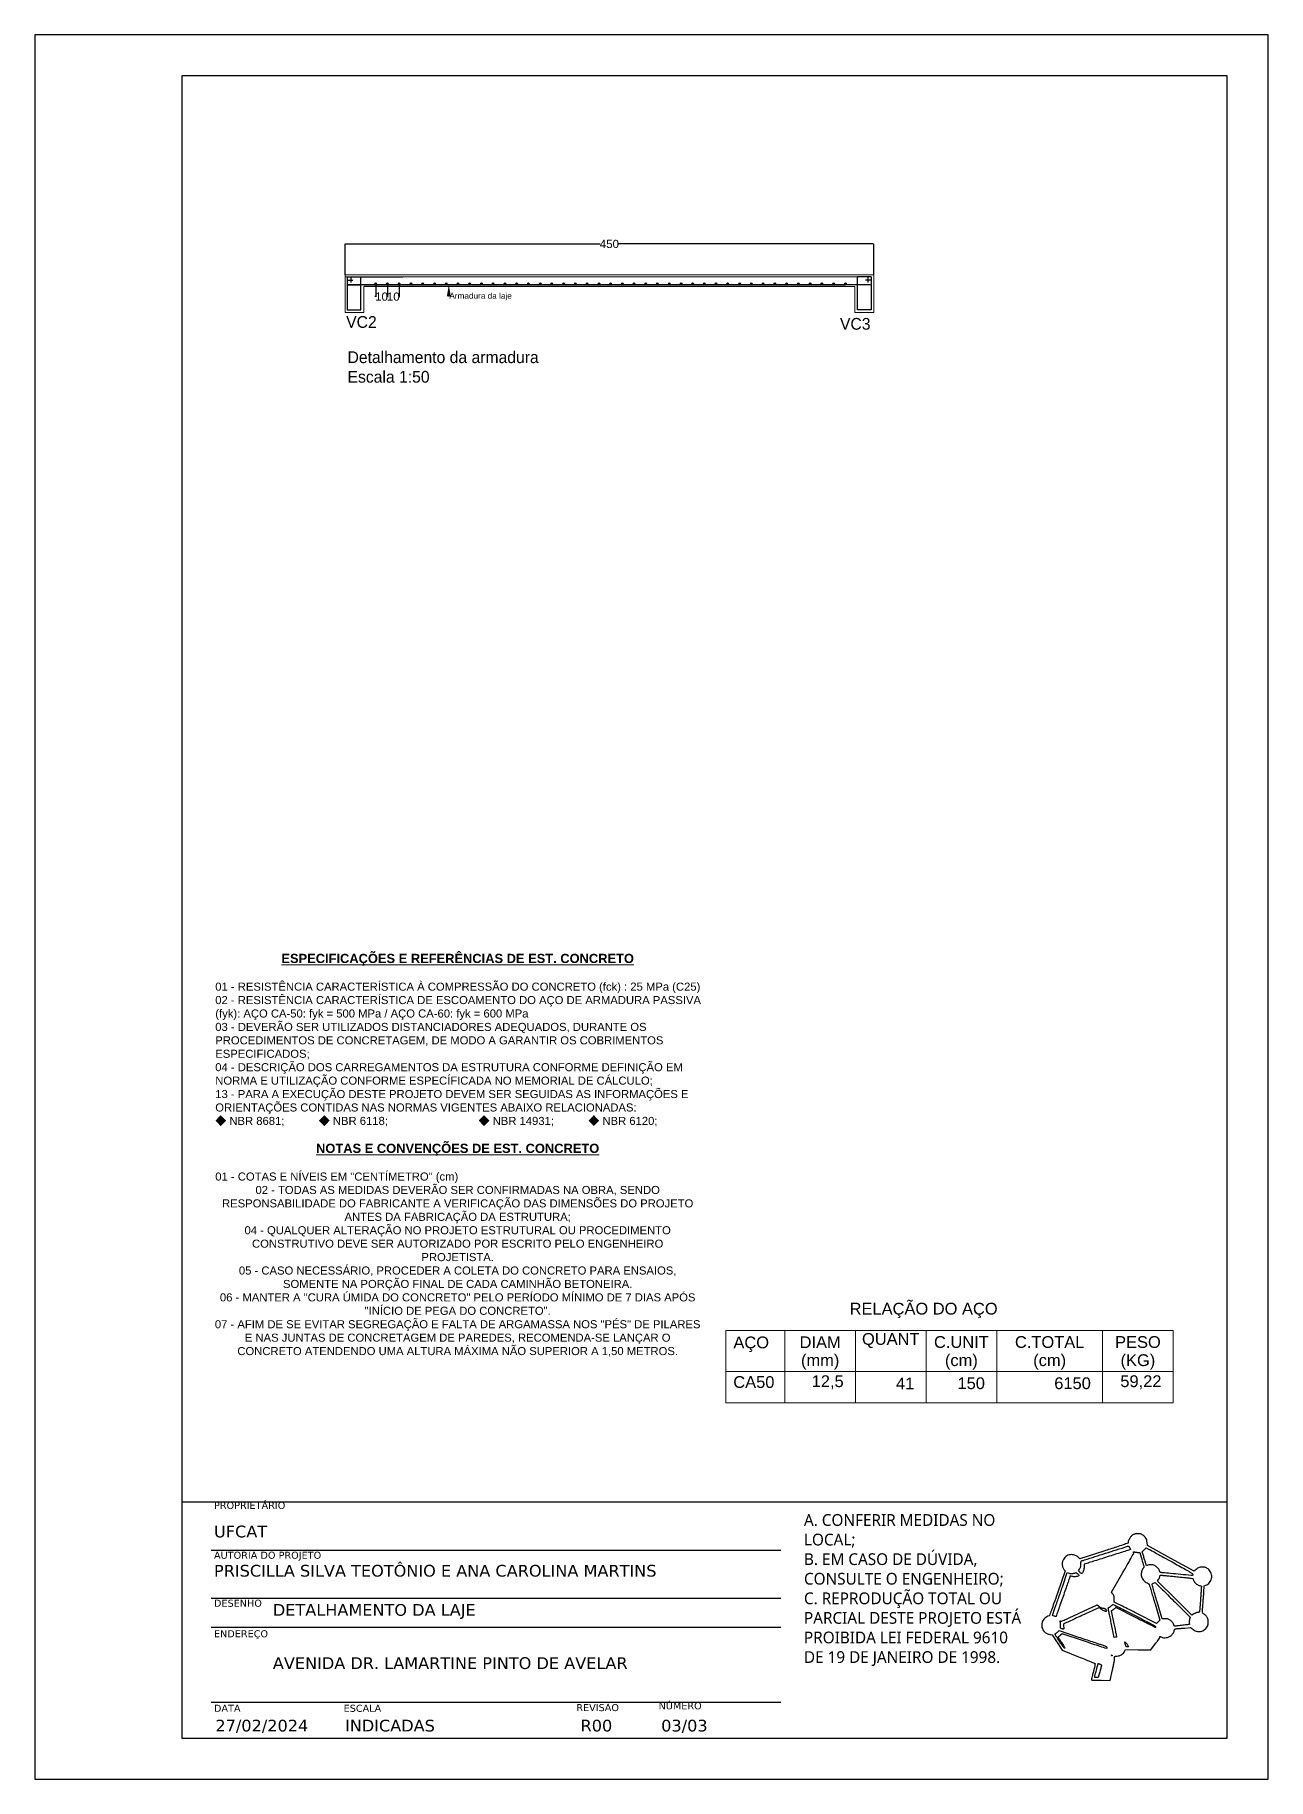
# Paper-space layout '03' of a CAD drawing. Header units: centimetres, sheet in millimetres. Extents: x 0 to 210, y 0 to 297.
# The model-space entities are those that its viewports show. They can reach past a viewport. Long polylines and large blocks are cut down to what shows.
import ezdxf
from ezdxf import colors
from ezdxf.entities.mleader import LeaderData, LeaderLine
from ezdxf.math import Vec2, Vec3

# ---------------------------------------------------------------- set-up
doc = ezdxf.new("R2010")
doc.units = ezdxf.units.CM
doc.linetypes.add('HIDDEN', pattern=[0.375, 0.25, -0.125])
for name, color, linetype in [('024 TEXTOS', 7, 'Continuous'), ('CARIMBO', 250, 'Continuous'), ('Cota', 5, 'Continuous'), ('PENA04', 2, 'Continuous'), ('viewport', 7, 'Continuous')]:
    doc.layers.add(name, color=color, linetype=linetype)
for name, color, linetype, lineweight in [('aço', 5, 'Continuous', 30), ('dim', 1, 'Continuous', 0), ('DT-Relação do aço', 7, 'Continuous', 5), ('FOOTING', 3, 'HIDDEN', 0)]:
    doc.layers.add(name, color=color, linetype=linetype, lineweight=lineweight)
doc.layers.get('viewport').off()
doc.styles.add('1.100 GRANDE', font='arial.ttf', dxfattribs={"height": 0.25})
doc.styles.add('Arial', font='arial.ttf', dxfattribs={"height": 0.78125})
doc.styles.add('Arial_1', font='arial.ttf', dxfattribs={"height": 7})
doc.styles.add('Century Gothic_B', font='GOTHICB.TTF', dxfattribs={"height": 0.15})
doc.dimstyles.get("Standard").update_dxf_attribs({"dimtxt": 7, "dimasz": 0.3, "dimexe": 0.18, "dimexo": 0.0625, "dimgap": 0.09, "dimtad": 0, "dimdec": 0, "dimzin": 0, "dimdsep": 46, "dimtxsty": 'Arial_1', "dimcen": 0.09, "dimadec": 0, "dimazin": 0, "dimtfac": 1, "dimtdec": 0, "dimtofl": 0, "dimtmove": 0, "dimatfit": 3, "dimfxl": 1, "dimtolj": 1, "dimtzin": 0, "dimarcsym": 2})

# ---------------------------------------------------------------- blocks, each defined once
blk = doc.blocks.new('*D68')
at = {"layer": 'Cota', "color": 0, "lineweight": -2, "transparency": 16777216}
for p, q in [((152.47, 950.41), (152.47, 976.77)), ((152.77, 976.59), (369.51, 976.59)), ((602.17, 976.59), (385.42, 976.59)), ((602.47, 950.41), (602.47, 976.77))]:
    blk.add_line(p, q, dxfattribs=at)
at = {"layer": 'Cota', "color": 0, "transparency": 16777216}
for points in [[(152.77, 976.64), (152.77, 976.54), (152.47, 976.59)], [(602.17, 976.64), (602.17, 976.54), (602.47, 976.59)]]:
    blk.add_solid(points, dxfattribs=at)
at = {"layer": 'Defpoints', "color": 0, "transparency": 16777216}
for p in [(602.47, 976.59), (152.47, 950.35), (602.47, 950.35)]:
    blk.add_point(p, dxfattribs=at)
at = {"layer": 'Cota', "color": 0, "transparency": 16777216, "insert": (377.47, 976.59), "char_height": 7, "attachment_point": 5, "style": 'Arial_1'}
blk.add_mtext('\\A1;450', dxfattribs=at)
blk = doc.blocks.new('*D69')
at = {"layer": 'Cota', "color": 0, "lineweight": -2, "transparency": 16777216}
for p, q in [((178.47, 941.89), (178.47, 931.56)), ((188.47, 941.89), (188.47, 931.56)), ((178.17, 931.74), (177.87, 931.74)), ((188.77, 931.74), (189.07, 931.74))]:
    blk.add_line(p, q, dxfattribs=at)
at = {"layer": 'Cota', "color": 0, "transparency": 16777216}
for points in [[(178.17, 931.79), (178.17, 931.69), (178.47, 931.74)], [(188.77, 931.79), (188.77, 931.69), (188.47, 931.74)]]:
    blk.add_solid(points, dxfattribs=at)
at = {"layer": 'Defpoints', "color": 0, "transparency": 16777216}
for p in [(178.47, 941.95), (188.47, 941.95), (188.47, 931.74)]:
    blk.add_point(p, dxfattribs=at)
at = {"layer": 'Cota', "color": 0, "transparency": 16777216, "insert": (183.47, 931.74), "char_height": 7, "attachment_point": 5, "style": 'Arial_1'}
blk.add_mtext('\\A1;10', dxfattribs=at)
blk = doc.blocks.new('*D70')
at = {"layer": 'Cota', "color": 0, "lineweight": -2, "transparency": 16777216}
for p, q in [((188.47, 941.89), (188.47, 931.56)), ((198.47, 941.89), (198.47, 931.56)), ((188.17, 931.74), (187.87, 931.74)), ((198.77, 931.74), (199.07, 931.74))]:
    blk.add_line(p, q, dxfattribs=at)
at = {"layer": 'Cota', "color": 0, "transparency": 16777216}
for points in [[(188.17, 931.79), (188.17, 931.69), (188.47, 931.74)], [(198.77, 931.79), (198.77, 931.69), (198.47, 931.74)]]:
    blk.add_solid(points, dxfattribs=at)
at = {"layer": 'Defpoints', "color": 0, "transparency": 16777216}
for p in [(188.47, 941.95), (198.47, 941.95), (198.47, 931.74)]:
    blk.add_point(p, dxfattribs=at)
at = {"layer": 'Cota', "color": 0, "transparency": 16777216, "insert": (193.47, 931.74), "char_height": 7, "attachment_point": 5, "style": 'Arial_1'}
blk.add_mtext('\\A1;10', dxfattribs=at)

msp = doc.modelspace()

# ---------------------------------------------------------------- hatches: boundary and pattern name
at = {"layer": 'aço', "linetype": 'Continuous'}
h = msp.add_hatch(color=256, dxfattribs=at)
edge = h.paths.add_edge_path()
edge.add_arc((178.464, 942.907), 0.64, 180, 360)
edge.add_arc((178.464, 942.907), 0.64, 0, 180)
h = msp.add_hatch(color=256, dxfattribs=at)
edge = h.paths.add_edge_path()
edge.add_arc((188.435, 942.907), 0.64, 180, 360)
edge.add_arc((188.435, 942.907), 0.64, 0, 180)
h = msp.add_hatch(color=256, dxfattribs=at)
edge = h.paths.add_edge_path()
edge.add_arc((198.431, 942.907), 0.64, 180, 360)
edge.add_arc((198.431, 942.907), 0.64, 0, 180)
h = msp.add_hatch(color=256, dxfattribs=at)
edge = h.paths.add_edge_path()
edge.add_arc((208.588, 942.907), 0.64, 180, 360)
edge.add_arc((208.588, 942.907), 0.64, 0, 180)
h = msp.add_hatch(color=256, dxfattribs=at)
edge = h.paths.add_edge_path()
edge.add_arc((218.509, 942.907), 0.64, 180, 360)
edge.add_arc((218.509, 942.907), 0.64, 0, 180)
h = msp.add_hatch(color=256, dxfattribs=at)
edge = h.paths.add_edge_path()
edge.add_arc((228.582, 942.907), 0.64, 180, 360)
edge.add_arc((228.582, 942.907), 0.64, 0, 180)
h = msp.add_hatch(color=256, dxfattribs=at)
edge = h.paths.add_edge_path()
edge.add_arc((238.526, 942.907), 0.64, 180, 360)
edge.add_arc((238.526, 942.907), 0.64, 0, 180)
h = msp.add_hatch(color=256, dxfattribs=at)
edge = h.paths.add_edge_path()
edge.add_arc((248.468, 942.907), 0.64, 180, 360)
edge.add_arc((248.468, 942.907), 0.64, 0, 180)
h = msp.add_hatch(color=256, dxfattribs=at)
edge = h.paths.add_edge_path()
edge.add_arc((258.436, 942.907), 0.64, 180, 360)
edge.add_arc((258.436, 942.907), 0.64, 0, 180)
h = msp.add_hatch(color=256, dxfattribs=at)
edge = h.paths.add_edge_path()
edge.add_arc((268.543, 942.907), 0.64, 180, 360)
edge.add_arc((268.543, 942.907), 0.64, 0, 180)
h = msp.add_hatch(color=256, dxfattribs=at)
edge = h.paths.add_edge_path()
edge.add_arc((278.461, 942.907), 0.64, 180, 360)
edge.add_arc((278.461, 942.907), 0.64, 0, 180)
h = msp.add_hatch(color=256, dxfattribs=at)
edge = h.paths.add_edge_path()
edge.add_arc((288.509, 942.907), 0.64, 180, 360)
edge.add_arc((288.509, 942.907), 0.64, 0, 180)
h = msp.add_hatch(color=256, dxfattribs=at)
edge = h.paths.add_edge_path()
edge.add_arc((298.5, 942.907), 0.64, 180, 360)
edge.add_arc((298.5, 942.907), 0.64, 0, 180)
h = msp.add_hatch(color=256, dxfattribs=at)
edge = h.paths.add_edge_path()
edge.add_arc((308.515, 942.907), 0.64, 180, 360)
edge.add_arc((308.515, 942.907), 0.64, 0, 180)
h = msp.add_hatch(color=256, dxfattribs=at)
edge = h.paths.add_edge_path()
edge.add_arc((318.675, 942.907), 0.64, 180, 360)
edge.add_arc((318.675, 942.907), 0.64, 0, 180)
h = msp.add_hatch(color=256, dxfattribs=at)
edge = h.paths.add_edge_path()
edge.add_arc((328.315, 942.907), 0.64, 180, 360)
edge.add_arc((328.315, 942.907), 0.64, 0, 180)
h = msp.add_hatch(color=256, dxfattribs=at)
edge = h.paths.add_edge_path()
edge.add_arc((338.46, 942.907), 0.64, 180, 360)
edge.add_arc((338.46, 942.907), 0.64, 0, 180)
h = msp.add_hatch(color=256, dxfattribs=at)
edge = h.paths.add_edge_path()
edge.add_arc((348.43, 942.907), 0.64, 180, 360)
edge.add_arc((348.43, 942.907), 0.64, 0, 180)
h = msp.add_hatch(color=256, dxfattribs=at)
edge = h.paths.add_edge_path()
edge.add_arc((358.493, 942.907), 0.64, 180, 360)
edge.add_arc((358.493, 942.907), 0.64, 0, 180)
h = msp.add_hatch(color=256, dxfattribs=at)
edge = h.paths.add_edge_path()
edge.add_arc((368.554, 942.907), 0.64, 180, 360)
edge.add_arc((368.554, 942.907), 0.64, 0, 180)
h = msp.add_hatch(color=256, dxfattribs=at)
edge = h.paths.add_edge_path()
edge.add_arc((378.483, 942.907), 0.64, 180, 360)
edge.add_arc((378.483, 942.907), 0.64, 0, 180)
h = msp.add_hatch(color=256, dxfattribs=at)
edge = h.paths.add_edge_path()
edge.add_arc((388.473, 942.907), 0.64, 180, 360)
edge.add_arc((388.473, 942.907), 0.64, 0, 180)
h = msp.add_hatch(color=256, dxfattribs=at)
edge = h.paths.add_edge_path()
edge.add_arc((398.338, 942.907), 0.64, 180, 360)
edge.add_arc((398.338, 942.907), 0.64, 0, 180)
h = msp.add_hatch(color=256, dxfattribs=at)
edge = h.paths.add_edge_path()
edge.add_arc((408.43, 942.907), 0.64, 180, 360)
edge.add_arc((408.43, 942.907), 0.64, 0, 180)
h = msp.add_hatch(color=256, dxfattribs=at)
edge = h.paths.add_edge_path()
edge.add_arc((418.251, 942.907), 0.64, 180, 360)
edge.add_arc((418.251, 942.907), 0.64, 0, 180)
h = msp.add_hatch(color=256, dxfattribs=at)
edge = h.paths.add_edge_path()
edge.add_arc((428.399, 942.907), 0.64, 180, 360)
edge.add_arc((428.399, 942.907), 0.64, 0, 180)
h = msp.add_hatch(color=256, dxfattribs=at)
edge = h.paths.add_edge_path()
edge.add_arc((438.545, 942.907), 0.64, 180, 360)
edge.add_arc((438.545, 942.907), 0.64, 0, 180)
h = msp.add_hatch(color=256, dxfattribs=at)
edge = h.paths.add_edge_path()
edge.add_arc((448.295, 942.907), 0.64, 180, 360)
edge.add_arc((448.295, 942.907), 0.64, 0, 180)
h = msp.add_hatch(color=256, dxfattribs=at)
edge = h.paths.add_edge_path()
edge.add_arc((458.286, 942.907), 0.64, 180, 360)
edge.add_arc((458.286, 942.907), 0.64, 0, 180)
h = msp.add_hatch(color=256, dxfattribs=at)
edge = h.paths.add_edge_path()
edge.add_arc((468.274, 942.907), 0.64, 180, 360)
edge.add_arc((468.274, 942.907), 0.64, 0, 180)
h = msp.add_hatch(color=256, dxfattribs=at)
edge = h.paths.add_edge_path()
edge.add_arc((478.144, 942.907), 0.64, 180, 360)
edge.add_arc((478.144, 942.907), 0.64, 0, 180)
h = msp.add_hatch(color=256, dxfattribs=at)
edge = h.paths.add_edge_path()
edge.add_arc((488.442, 942.907), 0.64, 180, 360)
edge.add_arc((488.442, 942.907), 0.64, 0, 180)
h = msp.add_hatch(color=256, dxfattribs=at)
edge = h.paths.add_edge_path()
edge.add_arc((498.274, 942.907), 0.64, 180, 360)
edge.add_arc((498.274, 942.907), 0.64, 0, 180)
h = msp.add_hatch(color=256, dxfattribs=at)
edge = h.paths.add_edge_path()
edge.add_arc((508.353, 942.907), 0.64, 180, 360)
edge.add_arc((508.353, 942.907), 0.64, 0, 180)
h = msp.add_hatch(color=256, dxfattribs=at)
edge = h.paths.add_edge_path()
edge.add_arc((518.309, 942.907), 0.64, 180, 360)
edge.add_arc((518.309, 942.907), 0.64, 0, 180)
h = msp.add_hatch(color=256, dxfattribs=at)
edge = h.paths.add_edge_path()
edge.add_arc((528.333, 942.907), 0.64, 180, 360)
edge.add_arc((528.333, 942.907), 0.64, 0, 180)
h = msp.add_hatch(color=256, dxfattribs=at)
edge = h.paths.add_edge_path()
edge.add_arc((538.291, 942.907), 0.64, 180, 360)
edge.add_arc((538.291, 942.907), 0.64, 0, 180)
h = msp.add_hatch(color=256, dxfattribs=at)
edge = h.paths.add_edge_path()
edge.add_arc((548.374, 942.907), 0.64, 180, 360)
edge.add_arc((548.374, 942.907), 0.64, 0, 180)
h = msp.add_hatch(color=256, dxfattribs=at)
edge = h.paths.add_edge_path()
edge.add_arc((558.309, 942.907), 0.64, 180, 360)
edge.add_arc((558.309, 942.907), 0.64, 0, 180)
h = msp.add_hatch(color=256, dxfattribs=at)
edge = h.paths.add_edge_path()
edge.add_arc((568.439, 942.907), 0.64, 180, 360)
edge.add_arc((568.439, 942.907), 0.64, 0, 180)
h = msp.add_hatch(color=256, dxfattribs=at)
edge = h.paths.add_edge_path()
edge.add_arc((578.491, 942.907), 0.64, 180, 360)
edge.add_arc((578.491, 942.907), 0.64, 0, 180)

# ---------------------------------------------------------------- linework, layer by layer
msp.add_line((600.31, 941.948), (154.25, 941.948), dxfattribs=at)
at = {"layer": 'aço'}
for p, q in [((168.467, 941.948), (178.467, 941.948)), ((178.467, 941.948), (188.467, 941.948)), ((188.467, 941.948), (198.467, 941.948)), ((198.467, 941.948), (208.467, 941.948)), ((208.467, 941.948), (218.467, 941.948)), ((218.467, 941.948), (228.467, 941.948)), ((228.467, 941.948), (238.467, 941.948)), ((238.467, 941.948), (248.467, 941.948)), ((248.467, 941.948), (258.467, 941.948)), ((258.467, 941.948), (268.467, 941.948)), ((268.467, 941.948), (278.467, 941.948)), ((278.467, 941.948), (288.467, 941.948)), ((288.467, 941.948), (298.467, 941.948)), ((298.467, 941.948), (308.467, 941.948)), ((308.467, 941.948), (318.467, 941.948)), ((318.467, 941.948), (328.467, 941.948)), ((328.467, 941.948), (338.467, 941.948)), ((338.467, 941.948), (348.467, 941.948)), ((348.467, 941.948), (358.467, 941.948)), ((358.467, 941.948), (368.467, 941.948)), ((368.467, 941.948), (378.467, 941.948)), ((378.467, 941.948), (388.467, 941.948)), ((388.467, 941.948), (398.467, 941.948)), ((398.467, 941.948), (408.467, 941.948)), ((408.467, 941.948), (418.467, 941.948)), ((418.467, 941.948), (428.467, 941.948)), ((428.467, 941.948), (438.467, 941.948)), ((438.467, 941.948), (448.467, 941.948)), ((448.467, 941.948), (458.467, 941.948)), ((458.467, 941.948), (468.467, 941.948)), ((468.467, 941.948), (478.467, 941.948)), ((478.467, 941.948), (488.467, 941.948)), ((488.467, 941.948), (498.467, 941.948)), ((498.467, 941.948), (508.467, 941.948)), ((508.467, 941.948), (518.467, 941.948)), ((518.467, 941.948), (528.467, 941.948)), ((528.467, 941.948), (538.467, 941.948)), ((538.467, 941.948), (548.467, 941.948)), ((548.467, 941.948), (558.467, 941.948)), ((558.467, 941.948), (568.467, 941.948)), ((568.467, 941.948), (578.467, 941.948))]:
    msp.add_line(p, q, dxfattribs=at)
at = {"layer": 'aço', "linetype": 'Continuous'}
for centre in [(178.464, 942.907), (188.435, 942.907), (198.431, 942.907), (208.588, 942.907), (218.509, 942.907), (228.582, 942.907), (238.526, 942.907), (248.468, 942.907), (258.436, 942.907), (268.543, 942.907), (278.461, 942.907), (288.509, 942.907), (298.5, 942.907), (308.515, 942.907), (318.675, 942.907), (328.315, 942.907), (338.46, 942.907), (348.43, 942.907), (358.493, 942.907), (368.554, 942.907), (378.483, 942.907), (388.473, 942.907), (398.338, 942.907), (408.43, 942.907), (418.251, 942.907), (428.399, 942.907), (438.545, 942.907), (448.295, 942.907), (458.286, 942.907), (468.274, 942.907), (478.144, 942.907), (488.442, 942.907), (498.274, 942.907), (508.353, 942.907), (518.309, 942.907), (528.333, 942.907), (538.291, 942.907), (548.374, 942.907), (558.309, 942.907), (568.439, 942.907), (578.491, 942.907)]:
    msp.add_circle(centre, 0.64, dxfattribs=at)
at = {"layer": 'dim', "color": 1, "linetype": 'Continuous'}
for p, q in [((152.467, 918.348), (152.467, 950.348)), ((602.467, 950.348), (152.467, 950.348)), ((392.467, 940.348), (168.467, 940.348)), ((168.467, 918.348), (168.467, 940.348)), ((440.157, 940.348), (408.467, 940.348)), ((586.467, 940.348), (586.467, 918.348)), ((602.467, 940.348), (602.467, 918.348)), ((168.467, 918.348), (152.467, 918.348)), ((602.467, 918.348), (586.467, 918.348))]:
    msp.add_line(p, q, dxfattribs=at)
at = {"layer": 'dim'}
for p, q in [((154.25, 948.748), (152.467, 948.748)), ((602.467, 940.348), (602.467, 950.348)), ((168.467, 940.348), (586.467, 940.348))]:
    msp.add_line(p, q, dxfattribs=at)
at = {"layer": 'DT-Relação do aço', "linetype": 'Continuous'}
for p, q in [((662.947, 979.219), (848.603, 979.219)), ((662.947, 979.219), (662.947, 943.512)), ((691.956, 979.219), (691.956, 943.512)), ((726.766, 979.219), (726.766, 943.512)), ((749.973, 979.219), (883.414, 979.219)), ((761.577, 979.219), (761.577, 943.512)), ((796.387, 979.219), (796.387, 943.512)), ((848.603, 979.219), (848.603, 943.512)), ((848.603, 979.219), (848.603, 943.512)), ((883.414, 979.219), (883.414, 943.512)), ((662.947, 958.913), (883.414, 958.913)), ((662.947, 943.512), (848.603, 943.512)), ((749.973, 943.512), (883.414, 943.512))]:
    msp.add_line(p, q, dxfattribs=at)
at = {"layer": 'FOOTING', "color": 2, "linetype": 'Continuous'}
msp.add_line((600.31, 948.748), (154.25, 948.748), dxfattribs=at)
at = {"layer": 'PENA04'}
for p, q in [((154.25, 948.748), (201.691, 948.748)), ((154.25, 948.748), (154.25, 920.525)), ((154.25, 948.748), (165.735, 948.748)), ((154.25, 945.851), (159.1, 945.851)), ((157.18, 948.748), (157.18, 943.846)), ((165.735, 920.525), (165.735, 948.748)), ((588.825, 920.525), (588.825, 948.748)), ((600.31, 948.748), (588.825, 948.748)), ((600.31, 945.851), (595.46, 945.851)), ((597.38, 948.748), (597.38, 943.846)), ((600.31, 948.748), (600.31, 920.525)), ((154.25, 941.948), (165.735, 941.948)), ((600.31, 941.948), (588.825, 941.948)), ((154.25, 920.525), (165.735, 920.525)), ((600.31, 920.525), (588.825, 920.525))]:
    msp.add_line(p, q, dxfattribs=at)

# ---------------------------------------------------------------- texts
at = {"layer": '024 TEXTOS', "lineweight": 5, "insert": (-1208.764, 1884.46), "char_height": 10.672365, "width": 642.46139, "attachment_point": 1, "style": '1.100 GRANDE'}
msp.add_mtext('\\pxqc;{\\fArial|b1|i0|c0|p34;\\H1.1442x;\\L\\C0;ESPECIFICAÇÕES E REFERÊNCIAS DE EST. CONCRETO\\H0.874x; \\fArial|b0|i0|c0|p34;\\P\\pi37.02256,q*;\\l\\P\\pi0;01 - RESISTÊNCIA CARACTERÍSTICA À COMPRESSÃO DO CONCRETO (fck) : \\C1;25\\C0; MPa (C\\C1;25\\C0;) \\P02 - RESISTÊNCIA CARACTERÍSTICA DE ESCOAMENTO DO AÇO DE ARMADURA PASSIVA (fyk): AÇO CA-50: fyk = 500 MPa / AÇO CA-60: fyk = 600 MPa     \\P03 - DEVERÃO SER UTILIZADOS DISTANCIADORES ADEQUADOS, DURANTE OS PROCEDIMENTOS DE CONCRETAGEM, DE MODO A GARANTIR OS COBRIMENTOS ESPECIFICADOS;\\P04 - DESCRIÇÃO DOS CARREGAMENTOS DA ESTRUTURA CONFORME DEFINIÇÃO EM NORMA E UTILIZAÇÃO CONFORME ESPECÍFICADA NO MEMORIAL DE CÁLCULO;\\P13 - PARA A EXECUÇÃO DESTE PROJETO DEVEM SER SEGUIDAS AS INFORMAÇÕES E ORIENTAÇÕES CONTIDAS NAS NORMAS VIGENTES ABAIXO RELACIONADAS:      \\P◆ NBR 8681;           ◆ NBR 6118;                             ◆ NBR 14931;           ◆ NBR 6120;       \\P\\P\\pqc;\\fArial|b1|i0|c0|p34;\\H1.1442x;\\LNOTAS E CONVENÇÕES DE EST. CONCRETO\\fArial|b0|i0|c0|p34;\\P\\pi36.82847,q*;\\H0.874x;\\l \\P\\pi0;01 - COTAS E NÍVEIS EM "CENTÍMETRO" (cm) \\P}02 - TODAS AS MEDIDAS DEVERÃO SER CONFIRMADAS NA OBRA, SENDO RESPONSABILIDADE DO FABRICANTE A VERIFICAÇÃO DAS DIMENSÕES DO PROJETO ANTES DA FABRICAÇÃO DA ESTRUTURA;{\\C0;\\P04 - QUALQUER ALTERAÇÃO NO PROJETO ESTRUTURAL OU PROCEDIMENTO CONSTRUTIVO DEVE SER AUTORIZADO POR ESCRITO PELO ENGENHEIRO PROJETISTA. \\P05 - CASO NECESSÁRIO, PROCEDER A COLETA DO CONCRETO PARA ENSAIOS, SOMENTE NA PORÇÃO FINAL DE CADA CAMINHÃO BETONEIRA. \\P06 - MANTER A "CURA ÚMIDA DO CONCRETO" PELO PERÍODO MÍNIMO DE 7 DIAS APÓS "INÍCIO DE PEGA DO CONCRETO".\\P07 - AFIM DE SE EVITAR SEGREGAÇÃO E FALTA DE ARGAMASSA NOS "PÉS" DE PILARES E NAS JUNTAS DE CONCRETAGEM DE PAREDES, RECOMENDA-SE LANÇAR O CONCRETO ATENDENDO UMA ALTURA MÁXIMA NÃO SUPERIOR A 1,50 METROS.}', dxfattribs=at)
at = {"layer": 'CARIMBO', "char_height": 10, "attachment_point": 1, "style": 'Century Gothic_B'}
for s, width, insert in [('{\\fCentury Gothic|b0|i0|c0|p34;VC2}', 102.79796, (153.33, 915.201)), ('{\\fCentury Gothic|b0|i0|c0|p34;VC3}', 102.79796, (573.778, 913.604)), ('{\\fCentury Gothic|b0|i0|c0|p34;Detalhamento da armadura \\PEscala 1:50}', 253.70193, (154.492, 885.18))]:
    msp.add_mtext_dynamic_manual_height_columns(s, width=width, gutter_width=1, heights=[0], dxfattribs=dict(at, insert=insert))
at = {"layer": 'DT-Relação do aço', "color": 0, "linetype": 'Continuous', "line_spacing_factor": 0.798, "style": 'Arial'}
for s, insert, char_height, width, attachment_point in [('RELAÇÃO DO AÇO', (760.374, 985.26), 5.80176, 146.29458, 8), ('AÇO', (675.383, 968.613), 5.8018, 35.21671, 8), ('DIAM', (709.361, 970.517), 5.8018, 40.62857, 8), ('QUANT', (744.172, 970.517), 5.8018, 56.87999, 8), ('C.UNIT', (778.982, 970.517), 5.8018, 54.16613, 8), ('C.TOTAL', (822.495, 970.517), 5.8018, 68.62419, 8), ('PESO', (866.009, 970.517), 5.8018, 54.16613, 8), ('(mm)', (709.367, 959.902), 5.8018, 37.89883, 8), ('(cm)', (778.971, 959.902), 5.8018, 32.48698, 8), ('(cm)', (822.498, 959.902), 5.8018, 32.48698, 8), ('(KG)', (865.998, 959.902), 5.8018, 32.48698, 8), ('CA50', (666.544, 950.794), 5.8018, 40.65237, 7), ('12,5', (720.965, 950.211), 5.8018, 22.5917, 9), ('41', (755.775, 950.211), 5.8018, 27.11481, 9), ('150', (790.586, 950.211), 5.8018, 18.07654, 9), ('6150', (842.802, 950.211), 5.8018, 45.19134, 9), ('59,22', (877.612, 950.211), 5.8018, 18.07654, 9)]:
    msp.add_mtext(s, dxfattribs=dict(at, insert=insert, char_height=char_height, width=width, attachment_point=attachment_point))

# ---------------------------------------------------------------- dimensions: what is measured, and where the dimension line sits
at = {"layer": 'Cota'}
for base, p1, p2, picture, middle in [((602.467, 976.592), (152.467, 950.348), (602.467, 950.348), '*D68', (377.467, 976.592)), ((188.467, 931.739), (178.467, 941.948), (188.467, 941.948), '*D69', (183.467, 931.739)), ((198.467, 931.739), (188.467, 941.948), (198.467, 941.948), '*D70', (193.467, 931.739))]:
    dim = msp.add_linear_dim(base=base, p1=p1, p2=p2, dimstyle='Standard', dxfattribs=at)
    dim.commit()
    dim.dimension.update_dxf_attribs({"geometry": picture, "text_midpoint": middle})

# ---------------------------------------------------------------- leaders
ml = msp.add_multileader_mtext('Standard')
ml.set_content('{\\fArial|b0|i0|c0|p34;Armadura da laje}', color=256)
ml.set_leader_properties()
ml.build(insert=Vec2(0, 0))
ml.multileader.update_dxf_attribs({"text_right_attachment_type": 6, "dogleg_length": 0.36, "arrow_head_size": 10})
ctx = ml.context
ctx.base_point, ctx.char_height, ctx.arrow_head_size, ctx.landing_gap_size, ctx.plane_origin = Vec3(241.109, 931.765), 5, 10, 0.09, Vec3(240.749, 941.948)
ctx.right_attachment = 6
notes = []
notes.append((ctx, [(0, (1, 1, 0), (240.749, 931.765), (1, 0), 0.36, [(0, [(240.749, 941.948)], 0, [])])]))
ctx.mtext.insert, ctx.mtext.flow_direction = Vec3(241.199, 935), 5
for ctx, leaders in notes:
    for number, flags, end, landing, length, lines in leaders:
        leader = LeaderData()
        leader.index, (leader.has_last_leader_line, leader.has_dogleg_vector, leader.attachment_direction) = number, flags
        leader.last_leader_point, leader.dogleg_vector, leader.dogleg_length = Vec3(end), Vec3(landing), length
        for number, points, colour, breaks in lines:
            line = LeaderLine()
            line.index, line.vertices, line.color, line.breaks = number, Vec3.list(points), colors.encode_raw_color(colour), breaks
            leader.lines.append(line)
        ctx.leaders.append(leader)

psp = doc.layouts.new('03')

# ---------------------------------------------------------------- linework, layer by layer
for points in [[(187.08, 41.64, 0.079478), (186.75, 41.4, 0.054467), (186.45, 41.04, 0.055091), (186.25, 40.63, 0.089267), (186.18, 40.25, -0.318001), (186.12, 40.17, -0.00227), (185.34, 39.9, -0.004795), (184.18, 39.51, -0.00091), (182.05, 38.84), (177.93, 37.53), (177.7, 37.75, 0.045989), (177.45, 37.95, 0.048466), (177.17, 38.1, 0.049205), (176.87, 38.19, 0.050376), (176.56, 38.22, 0.057358), (176.1, 38.17, 0.073919), (175.71, 38.01, 0.074646), (175.39, 37.75, 0.059941), (175.13, 37.39, 0.022187), (175.03, 37.19, 0.046293), (174.98, 37.03, 0.042492), (174.95, 36.86, 0.016038), (174.95, 36.61, 0.031811), (174.97, 36.29, 0.052573), (175.03, 36.03, 0.056422), (175.14, 35.8, 0.043793), (175.31, 35.58), (175.44, 35.44), (174.12, 31.64, -0.001341), (173.53, 29.96, -0.00365), (173.1, 28.78, -0.000922), (172.76, 27.86, -0.232969), (172.7, 27.8, 0.052602), (172.3, 27.63, 0.060655), (171.96, 27.39, 0.062659), (171.7, 27.07, 0.062566), (171.53, 26.71, 0.067657), (171.45, 26.27, 0.07176), (171.49, 25.84, 0.071432), (171.65, 25.44, 0.066114), (171.92, 25.08, 0.03404), (172.13, 24.9, 0.051282), (172.34, 24.77, 0.04987), (172.58, 24.69, 0.030117), (172.87, 24.63), (173.23, 24.59), (174.08, 23.28), (174.92, 21.97), (177.71, 20.84, -0.00035), (178.78, 20.41, -0.000565), (179.69, 20.03, -0.000077), (180.5, 19.7, -0.041097), (180.55, 19.68, -0.317107), (180.56, 19.64, -0.002034), (180.48, 19.25, -0.00699), (180.37, 18.81, -0.004284), (180.24, 18.28, 0.003499), (180.08, 17.68, 0.009869), (179.98, 17.26, 0.005641), (179.91, 16.94, 0.317571), (179.94, 16.89, 0.121999), (179.99, 16.87, 0.001087), (180.44, 16.85, 0.003666), (180.96, 16.84, 0.002349), (181.56, 16.82), (183.1, 16.8), (183.5, 18.6, 0.003235), (183.65, 19.31, 0.004837), (183.77, 19.92, 0.002145), (183.87, 20.45, 0.099334), (183.86, 20.56, -0.057961), (183.84, 20.75, -0.189286), (183.89, 20.86, -0.162677), (184.01, 20.93, -0.040506), (184.24, 20.95, 0.074695), (184.64, 21.01, 0.067212), (185.03, 21.19, 0.06575), (185.36, 21.47, 0.065907), (185.61, 21.83), (185.72, 22.05), (187.86, 22.04), (190.01, 22.02), (190.82, 23.07, 0.005197), (191.14, 23.5, 0.009482), (191.39, 23.85, 0.004462), (191.59, 24.15, 0.241149), (191.6, 24.21, -0.038552), (191.58, 24.28, -0.487664), (191.59, 24.29, -0.104544), (191.63, 24.28, -0.003557), (191.79, 24.21, 0.08403), (192.2, 24.08, 0.068415), (192.66, 24.09, 0.066973), (193.12, 24.21, 0.07379), (193.5, 24.46, 0.047786), (193.69, 24.66, 0.036473), (193.87, 24.91, 0.037396), (193.99, 25.16, 0.094407), (194.03, 25.36, -0.152944), (194.06, 25.48, -0.128065), (194.16, 25.56, -0.081842), (194.33, 25.61, -0.031911), (194.57, 25.63, 0.017211), (194.75, 25.64, 0.003074), (195.07, 25.66, 0.003318), (195.45, 25.69, 0.00299), (195.84, 25.73), (196.81, 25.84), (197.1, 25.57, 0.108864), (197.77, 25.2, 0.117508), (198.51, 25.16, 0.117913), (199.19, 25.46, 0.110153), (199.68, 26.04, 0.037258), (199.74, 26.18, 0.034903), (199.78, 26.34, 0.029781), (199.8, 26.52, 0.016378), (199.81, 26.74, 0.015811), (199.81, 26.99, 0.046417), (199.78, 27.16, 0.049348), (199.73, 27.32, 0.019736), (199.62, 27.53, 0.027212), (199.51, 27.7, 0.030137), (199.39, 27.85, 0.030273), (199.25, 27.98, 0.027963), (199.1, 28.1, -0.012714), (198.92, 28.22, -0.065884), (198.83, 28.31, -0.119764), (198.8, 28.38, -0.093219), (198.8, 28.48, 0.026903), (198.82, 28.6, 0.000513), (198.86, 29.22, 0.001244), (198.92, 29.94, 0.000833), (198.97, 30.77), (199.12, 32.9), (199.4, 33.01, 0.131929), (200.03, 33.47, 0.124197), (200.37, 34.2, 0.123277), (200.32, 35, 0.128862), (199.9, 35.67, 0.035506), (199.65, 35.88, 0.060104), (199.41, 36.01, 0.058967), (199.14, 36.08, 0.032836), (198.81, 36.1, 0.043172), (198.45, 36.07, 0.058016), (198.13, 35.98, 0.059393), (197.86, 35.82, 0.048311), (197.6, 35.59), (197.41, 35.38), (193.42, 37.59), (189.44, 39.8), (189.4, 40.27, 0.045148), (189.33, 40.7, 0.069177), (189.19, 41.04, 0.07197), (188.97, 41.32, 0.053536), (188.65, 41.56, 0.019859), (188.44, 41.68, 0.053842), (188.28, 41.74, 0.04808), (188.11, 41.76, 0.013377), (187.83, 41.77, 0.014365), (187.58, 41.76, 0.029893), (187.39, 41.74, 0.035951), (187.23, 41.7, 0.034713)], [(186.32, 39.57, 0.031863), (186.35, 39.52, 0.011462), (186.38, 39.44, 0.011316), (186.43, 39.36, 0.013177), (186.47, 39.29, -0.017287), (186.51, 39.22, -0.0272), (186.54, 39.16, -0.025593), (186.56, 39.11, -0.299351), (186.56, 39.09, -0.099006), (186.53, 39.08, -0.000046), (185.58, 38.77, -0.000665), (184.52, 38.43, -0.000405), (183.27, 38.04, 0.00001), (181.97, 37.63, 0.000012), (180.77, 37.25, 0.00001), (179.76, 36.93, 0.000097), (179.33, 36.79), (178.66, 36.58), (178.66, 36.15, -0.038871), (178.64, 35.82, -0.04202), (178.56, 35.5, -0.046084), (178.45, 35.24, -0.095107), (178.31, 35.07, -0.095463), (178.24, 35.03, -0.1793), (178.17, 35.03, -0.082716), (178.1, 35.08, -0.010801), (177.95, 35.22), (177.71, 35.45), (177.91, 35.77, 0.023212), (178.02, 35.97, 0.053839), (178.08, 36.13, 0.044556), (178.11, 36.31, 0.011864), (178.12, 36.6, -0.009508), (178.13, 36.84, -0.028153), (178.15, 37, -0.038951), (178.18, 37.11, -0.225559), (178.21, 37.15, -0.011613), (178.75, 37.33, -0.000133), (182.31, 38.46, -0.000027), (186.07, 39.65, -0.060557), (186.19, 39.67, -0.100927), (186.23, 39.67, -0.076882), (186.27, 39.65, -0.074024), (186.3, 39.61, -0.081175)], [(187.72, 38.61), (188.16, 38.57), (188.37, 37.81, 0.001166), (188.47, 37.49, 0.000919), (188.57, 37.13, 0.000929), (188.67, 36.81, 0.002298), (188.74, 36.57, -0.006874), (188.82, 36.3, -0.039177), (188.84, 36.16, -0.084305), (188.84, 36.07, -0.165216), (188.8, 36.01, 0.067696), (188.76, 35.96, 0.012124), (188.69, 35.86, 0.012896), (188.62, 35.74, 0.011331), (188.55, 35.61, 0.053195), (188.45, 35.32, 0.04526), (188.4, 35, 0.044287), (188.4, 34.67, 0.04575), (188.47, 34.35, 0.070802), (188.6, 34.08, 0.048201), (188.81, 33.8, 0.046928), (189.08, 33.57, 0.056012), (189.38, 33.41, -0.016724), (189.59, 33.31, -0.09403), (189.69, 33.24, -0.096831), (189.76, 33.13, -0.018271), (189.83, 32.91, 0.002353), (189.9, 32.67, 0.000112), (190.13, 31.86, 0.000183), (190.42, 30.9, 0.000132), (190.74, 29.82), (191.55, 27.08), (191.27, 26.79), (190.99, 26.51), (187.65, 28.2, 0.000388), (186.35, 28.86, 0.000576), (185.21, 29.44, 0.000248), (184.24, 29.93, 0.011766), (184.04, 30.03), (183.76, 30.15), (183.8, 30.47, 0.051501), (183.81, 30.75, 0.041753), (183.76, 31.06, 0.040572), (183.65, 31.36, 0.041767), (183.5, 31.63), (183.35, 31.86), (185.26, 35.16, 0.00172), (186.02, 36.47, 0.003292), (186.62, 37.54, 0.000501), (187.12, 38.45, 0.318822), (187.12, 38.51, -0.087878), (187.07, 38.59, -0.168967), (187.06, 38.66, -0.263976), (187.11, 38.7, -0.164458), (187.17, 38.7, 0.053649), (187.24, 38.68, 0.00818), (187.38, 38.65, 0.009074), (187.55, 38.63, 0.007751)], [(193.66, 36.97, -0.000688), (195.85, 35.75, -0.008137), (196.69, 35.26, -0.012877), (197.15, 34.97, -0.300165), (197.21, 34.83, -0.057537), (197.18, 34.76, -0.102251), (197.15, 34.72, -0.110803), (197.1, 34.69, -0.076165), (197.04, 34.68, -0.02293), (196.89, 34.69, -0.000084), (195.11, 34.85, -0.000518), (193.4, 35.02, -0.0009), (191.98, 35.15, -0.012807), (191.74, 35.18, -0.097718), (191.63, 35.22, -0.155413), (191.57, 35.29, -0.047521), (191.53, 35.43, 0.071412), (191.44, 35.65, 0.040121), (191.28, 35.89, 0.038825), (191.07, 36.11, 0.047979), (190.85, 36.28, 0.062874), (190.54, 36.43, 0.047954), (190.18, 36.5, 0.048985), (189.82, 36.51, 0.077879), (189.52, 36.43), (189.28, 36.33), (189.16, 36.73, -0.000885), (189.1, 36.93, -0.000271), (189.01, 37.24, -0.000271), (188.91, 37.58, -0.000296), (188.81, 37.92), (188.57, 38.72), (188.91, 39.06), (189.25, 39.4), (189.66, 39.17, -0.003409), (189.95, 39.02, -0.000135), (191.01, 38.44, -0.000239), (192.25, 37.74, -0.000169)], [(176.53, 35, 0.029732), (176.65, 35.01, 0.016387), (176.8, 35.03, 0.016289), (176.94, 35.06, 0.025067), (177.07, 35.09), (177.34, 35.19), (177.6, 34.93, -0.027415), (177.77, 34.74, -0.311881), (177.78, 34.64, -0.197541), (177.68, 34.57, -0.012375), (177.33, 34.49, -0.021963), (177.15, 34.46, -0.036691), (177, 34.45, -0.035708), (176.85, 34.47, -0.019541), (176.66, 34.51), (176.31, 34.6), (176.18, 34.24, 0.003701), (176.09, 33.99, 0.000146), (175.77, 33.08, 0.000259), (175.4, 32.01, 0.000183), (174.98, 30.8, -0.0004), (174.56, 29.61, -0.000658), (174.21, 28.6, -0.00004), (173.89, 27.7, -0.112129), (173.88, 27.68, -0.253723), (173.86, 27.67, -0.007738), (173.78, 27.69, -0.013512), (173.68, 27.72, -0.008721), (173.56, 27.76), (173.27, 27.85), (173.7, 29.1, -0.000037), (173.93, 29.74, -0.000012), (174.25, 30.69, -0.000012), (174.62, 31.74, -0.000014), (174.97, 32.76), (175.81, 35.17), (176.04, 35.09, 0.02723), (176.15, 35.05, 0.01557), (176.28, 35.03, 0.01552), (176.42, 35.01, 0.0248)], [(194.17, 30.11), (196.75, 27.55), (196.64, 27.25, 0.028266), (196.6, 27.1, 0.02451), (196.58, 26.95, 0.024559), (196.57, 26.79, 0.028739), (196.57, 26.64, -0.001995), (196.58, 26.52, -0.003309), (196.59, 26.42, -0.000447), (196.6, 26.33, -0.361795), (196.6, 26.32, -0.03599), (196.59, 26.32, -0.000005), (196.27, 26.29, -0.000135), (195.91, 26.25, -0.000082), (195.48, 26.2, 0.001749), (195.05, 26.15, 0.002362), (194.65, 26.1, 0.001598), (194.32, 26.06, 0.025723), (194.21, 26.04, -0.06375), (194.12, 26.03, -0.183375), (194.06, 26.05, -0.102514), (194.01, 26.12, -0.0133), (193.94, 26.29, 0.038184), (193.81, 26.55, 0.047969), (193.66, 26.77, 0.047232), (193.46, 26.96, 0.035356), (193.21, 27.13, 0.026141), (193.03, 27.23, 0.054643), (192.89, 27.28, 0.04436), (192.71, 27.3, 0.012318), (192.44, 27.3), (191.96, 27.29), (191.09, 30.21, -0.000578), (190.76, 31.33, -0.000934), (190.48, 32.29, -0.000122), (190.24, 33.14, -0.071528), (190.23, 33.2, -0.231594), (190.24, 33.23, -0.028555), (190.31, 33.27, -0.029017), (190.39, 33.32, -0.020061), (190.5, 33.36), (190.77, 33.45), (191.18, 33.06, -0.004686), (191.45, 32.8, -0.000307), (192.23, 32.04, -0.000446), (193.15, 31.12, -0.000333)], [(194.73, 34.44, -0.00146), (195.98, 34.31, -0.007591), (196.67, 34.23, -0.006209), (197.12, 34.17, -0.238802), (197.19, 34.11, -0.015788), (197.22, 34.06, -0.00479), (197.25, 33.98, -0.004792), (197.29, 33.9, -0.005205), (197.32, 33.81, 0.075512), (197.46, 33.56, 0.049275), (197.68, 33.32, 0.047846), (197.96, 33.12, 0.05785), (198.26, 32.99, -0.001287), (198.4, 32.95, -0.00198), (198.52, 32.91, -0.000639), (198.62, 32.88, -0.057514), (198.63, 32.87, -0.280891), (198.64, 32.86, -0.000083), (198.6, 32.23, -0.001358), (198.55, 31.53, -0.000819), (198.49, 30.7, 0.000173), (198.43, 29.87, 0.000278), (198.38, 29.16, 0.000042), (198.33, 28.53, 0.018054), (198.33, 28.49, -0.302632), (198.31, 28.46, -0.016169), (198.22, 28.43, -0.020877), (198.1, 28.39, -0.013225), (197.96, 28.36, 0.026185), (197.8, 28.32, 0.017269), (197.62, 28.26, 0.017393), (197.45, 28.18, 0.031903), (197.31, 28.11), (197.03, 27.93), (194.1, 30.82), (191.17, 33.71), (191.36, 34.01, 0.020627), (191.43, 34.14, 0.016626), (191.5, 34.28, 0.016938), (191.56, 34.42, 0.04077), (191.59, 34.53), (191.63, 34.75), (191.97, 34.71, 0.006056), (192.21, 34.68, 0.00035), (192.93, 34.61, 0.000532), (193.78, 34.53, 0.000391)], [(187.24, 27.91, -0.001061), (189.09, 26.97, -0.005481), (190.1, 26.43, -0.003402), (190.78, 26.06, -0.230482), (190.85, 25.95, -0.036963), (190.85, 25.9, -0.061098), (190.85, 25.86, -0.087861), (190.84, 25.83, -0.25533), (190.82, 25.82, -0.111829), (190.78, 25.83, -0.000079), (189.8, 26.32, -0.000923), (188.7, 26.87, -0.000564), (187.41, 27.53), (184.06, 29.23), (183.84, 29.02, -0.014844), (183.74, 28.93, -0.012465), (183.63, 28.84, -0.01265), (183.53, 28.77, -0.033546), (183.45, 28.72), (183.29, 28.63), (183.75, 26.42, -0.000653), (183.93, 25.57, -0.001083), (184.07, 24.86, -0.000055), (184.2, 24.21, -0.260012), (184.2, 24.2, -0.142558), (184.19, 24.19, -0.004079), (184.13, 24.18, -0.007961), (184.07, 24.17, -0.005359), (183.99, 24.16), (183.81, 24.14), (183.29, 26.61, -0.000185), (183.09, 27.56, -0.000301), (182.92, 28.37, -0.000033), (182.77, 29.09, -0.02743), (182.76, 29.12, -0.246772), (182.77, 29.15, -0.022251), (182.82, 29.18, -0.024852), (182.89, 29.23, -0.016722), (182.97, 29.27, 0.03062), (183.07, 29.32, 0.017067), (183.18, 29.4, 0.016974), (183.28, 29.48, 0.026295), (183.36, 29.56, -0.013983), (183.44, 29.63, -0.018776), (183.51, 29.69, -0.016116), (183.57, 29.73, -0.154035), (183.6, 29.74, -0.116878), (183.64, 29.73, -0.000078), (184.69, 29.21, -0.000936), (185.86, 28.61, -0.000571)], [(181.49, 29.22, 0.022644), (181.57, 29.19, 0.007246), (181.71, 29.15, 0.007213), (181.85, 29.11, 0.007999), (182, 29.08, -0.013341), (182.21, 29.03, -0.09412), (182.3, 28.99, -0.140632), (182.35, 28.92, -0.042772), (182.39, 28.79, -0.013144), (182.4, 28.71, -0.018928), (182.41, 28.63, -0.014987), (182.42, 28.57, -0.202429), (182.41, 28.55, -0.290652), (182.31, 28.53, -0.026241), (182.06, 28.63, -0.031552), (181.8, 28.78, -0.038811), (181.57, 28.95), (181.26, 29.24), (178.26, 27.85, 0.000325), (177.1, 27.31, 0.000519), (176.12, 26.85, 0.000091), (175.24, 26.44, 0.028847), (175.18, 26.41, 0.150482), (175.14, 26.37, 0.101192), (175.13, 26.3, 0.050792), (175.14, 26.2, 0.010673), (175.17, 26.03, -0.016188), (175.2, 25.9, -0.018725), (175.21, 25.77, -0.018072), (175.22, 25.67, -0.096024), (175.21, 25.61, -0.109493), (175.18, 25.56, -0.19019), (175.13, 25.54, -0.077362), (175.06, 25.55, -0.008984), (174.9, 25.6), (174.62, 25.7), (174.65, 26.1, 0.016704), (174.65, 26.27, 0.015745), (174.65, 26.45, 0.01593), (174.63, 26.6, 0.051425), (174.61, 26.7, -0.032234), (174.57, 26.83, -0.159965), (174.58, 26.91, -0.375896), (174.62, 26.93, -0.099665), (174.7, 26.89, 0.279284), (174.79, 26.88, 0.00254), (175.44, 27.16, 0.00554), (176.35, 27.56, 0.001381), (177.83, 28.24), (180.89, 29.66), (181.11, 29.48, 0.017534), (181.2, 29.4, 0.014145), (181.3, 29.33, 0.014381), (181.41, 29.26, 0.035279)], [(181.41, 22.95, -0.00294), (182.05, 22.73, -0.025576), (182.33, 22.62, -0.063924), (182.47, 22.53, -0.160072), (182.54, 22.42, -0.022263), (182.55, 22.36, -0.029376), (182.55, 22.3, -0.029705), (182.55, 22.25, -0.178357), (182.54, 22.23, -0.282142), (182.51, 22.22, -0.000118), (181.4, 22.58, -0.00162), (180.17, 22.99, -0.000979), (178.71, 23.48), (174.91, 24.76), (174.64, 24.51, -0.0088), (174.53, 24.41, -0.010914), (174.42, 24.32, -0.009353), (174.33, 24.25, -0.076824), (174.28, 24.23, 0.454089), (174.26, 24.18, 0.011435), (174.37, 23.97, 0.014163), (174.55, 23.68, 0.004889), (174.81, 23.26, -0.002961), (175.04, 22.9, -0.004887), (175.24, 22.59, -0.00098), (175.4, 22.32, -0.344756), (175.4, 22.3, -0.332227), (175.33, 22.29, -0.073954), (175.22, 22.37, -0.040347), (175.09, 22.53, -0.012625), (174.91, 22.8, 0.000931), (174.76, 23.02, 0.000368), (174.56, 23.33, 0.000364), (174.35, 23.67, 0.000456), (174.15, 23.98, -0.003073), (173.86, 24.42, -0.037661), (173.77, 24.6, -0.141134), (173.75, 24.7, -0.229813), (173.8, 24.77, 0.031012), (173.86, 24.81, 0.007771), (173.96, 24.89, 0.007907), (174.07, 24.98, 0.007886), (174.18, 25.07), (174.43, 25.3), (177.38, 24.3, 0.000185), (178.58, 23.89, 0.000193), (179.78, 23.49, 0.000185), (180.81, 23.15, 0.000842)], [(183.43, 21.07, -0.076926), (183.45, 21, -0.400869), (183.44, 20.97, -0.241841), (183.39, 20.98, -0.055352), (183.33, 21.04, -0.030483), (183.3, 21.08, -0.110288), (183.29, 21.11, -0.256649), (183.3, 21.13, -0.176123), (183.32, 21.14, -0.085443), (183.35, 21.13, -0.053409), (183.38, 21.12, -0.051744), (183.41, 21.09, -0.0641)], [(186.12, 22.77), (186.24, 22.53), (186.02, 22.53, -0.027082), (185.9, 22.54, -0.12113), (185.83, 22.56, -0.146283), (185.79, 22.61, -0.046007), (185.76, 22.7, 0.011613), (185.73, 22.84, 0.008793), (185.68, 22.99, 0.008303), (185.63, 23.15, 0.007412), (185.57, 23.32, -0.725169), (185.61, 23.35, -0.053003), (185.77, 23.22, -0.025562), (185.98, 22.98, -0.050515)], [(181.37, 19.58, -0.028509), (181.47, 19.53, -0.046806), (181.55, 19.48, -0.059049), (181.6, 19.42, -0.167141), (181.62, 19.37, -0.056978), (181.61, 19.3, -0.001834), (181.54, 19.01, -0.003514), (181.45, 18.67, -0.002431), (181.35, 18.29), (181.08, 17.31), (180.78, 17.29, -0.012359), (180.62, 17.28, -0.076101), (180.54, 17.29, -0.179049), (180.5, 17.32, -0.1443), (180.48, 17.38, -0.063864), (180.5, 17.54, -0.000816), (180.77, 18.57, -0.000222), (181.06, 19.66, -0.340161), (181.09, 19.68, -0.086842), (181.11, 19.68, -0.001738), (181.18, 19.65, -0.004072), (181.27, 19.62, -0.002718)]]:
    psp.add_lwpolyline(points, format="xyb", close=True)
at = {"layer": 'CARIMBO'}
for p, q in [((210, 297), (0, 297)), ((0, 297), (0, 0)), ((210, 0), (210, 297)), ((25, 290), (25, 7)), ((203, 290), (25, 290)), ((203, 7), (203, 290)), ((25, 47.2), (203, 47.2)), ((30, 39), (127, 39)), ((30, 30.8), (127, 30.8)), ((30, 25.9), (127, 25.9)), ((30, 13.1), (127, 13.1)), ((25, 7), (203, 7)), ((0, 0), (210, 0))]:
    psp.add_line(p, q, dxfattribs=at)

# ---------------------------------------------------------------- texts
at = {"layer": 'CARIMBO', "attachment_point": 1}
for s, width, insert, char_height in [('{\\fVerdana|b0|i0|c0|p34;PROPRIETÁRIO}', 5.9377, (30.5, 47.2), 1.2), ('{\\fMicrosoft JhengHei UI|b0|i0|c0|p34;A. CONFERIR MEDIDAS NO LOCAL;\\PB. EM CASO DE DÚVIDA, CONSULTE O ENGENHEIRO;\\PC. REPRODUÇÃO TOTAL OU PARCIAL DESTE PROJETO ESTÁ PROIBIDA LEI FEDERAL 9610 DE 19 DE JANEIRO DE 1998.}', 37.1667, (130.96, 45.12), 2), ('{\\fVerdana|b0|i0|c0|p34;UFCAT }', 60.6098, (30.5, 43.16), 2), ('{\\fVerdana|b0|i0|c0|p34;AUTORIA DO PROJETO}', 29.425, (30.5, 38.72), 1.2), ('{\\fVerdana|b0|i0|c0|p34;PRISCILLA SILVA TEOTÔNIO E ANA CAROLINA MARTINS                   }', 93.8651, (30.5, 36.48), 2), ('{\\fVerdana|b0|i0|c0|p34;DESENHO}', 29.425, (30.5, 30.55), 1.2), ('{\\fVerdana|b0|i0|c0|p34;DETALHAMENTO DA LAJE}', 60.6098, (40.52, 29.81), 2), ('{\\fVerdana|b0|i0|c0|p34;ENDEREÇO}', 29.425, (30.5, 25.35), 1.2), ('{\\fVerdana|b0|i0|c0|p34;AVENIDA DR. LAMARTINE PINTO DE AVELAR }', 66.3676, (40.52, 20.75), 2), ('{\\fVerdana|b0|i0|c0|p34;DATA}', 29.425, (30.5, 12.66), 1.2), ('{\\fVerdana|b0|i0|c0|p34;ESCALA}', 29.425, (52.57, 12.66), 1.2), ('{\\fVerdana|b0|i0|c0|p34;REVISÃO}', 29.425, (92.2, 12.78), 1.2), ('{\\fVerdana|b0|i0|c0|p34;NÚMERO}', 29.425, (106.21, 13.08), 1.2), ('{\\fVerdana|b0|i0|c0|p34;27/02/2024}', 60.6098, (30.74, 10.11), 2), ('{\\fVerdana|b0|i0|c0|p34;INDICADAS}', 60.6098, (52.81, 10.11), 2), ('{\\fVerdana|b0|i0|c0|p34;R00}', 60.6098, (92.92, 10.11), 2), ('{\\fVerdana|b0|i0|c0|p34;03/03}', 60.6098, (106.65, 10.11), 2)]:
    psp.add_mtext_dynamic_manual_height_columns(s, width=width, gutter_width=1, heights=[0], dxfattribs=dict(at, insert=insert, char_height=char_height))

# ---------------------------------------------------------------- viewports
at = {"layer": 'viewport'}
psp.add_viewport(center=(94.44, 252.19), size=(102.81, 44.5927), view_center_point=(360.501, 930.564), view_height=222.96365, dxfattribs=at)
for center, size, view_center_point, view_height, status in [((76.13, 104.23), (97.86, 103.566), (-855.358, 1601.99), 805.9831, 4), ((154.59, 72.51), (90.06, 26.2785), (769.777, 967.958), 76.07099, 3)]:
    psp.add_viewport(center=center, size=size, view_center_point=view_center_point, view_height=view_height, status=status, dxfattribs=at)

doc.saveas('drawing.dxf')
